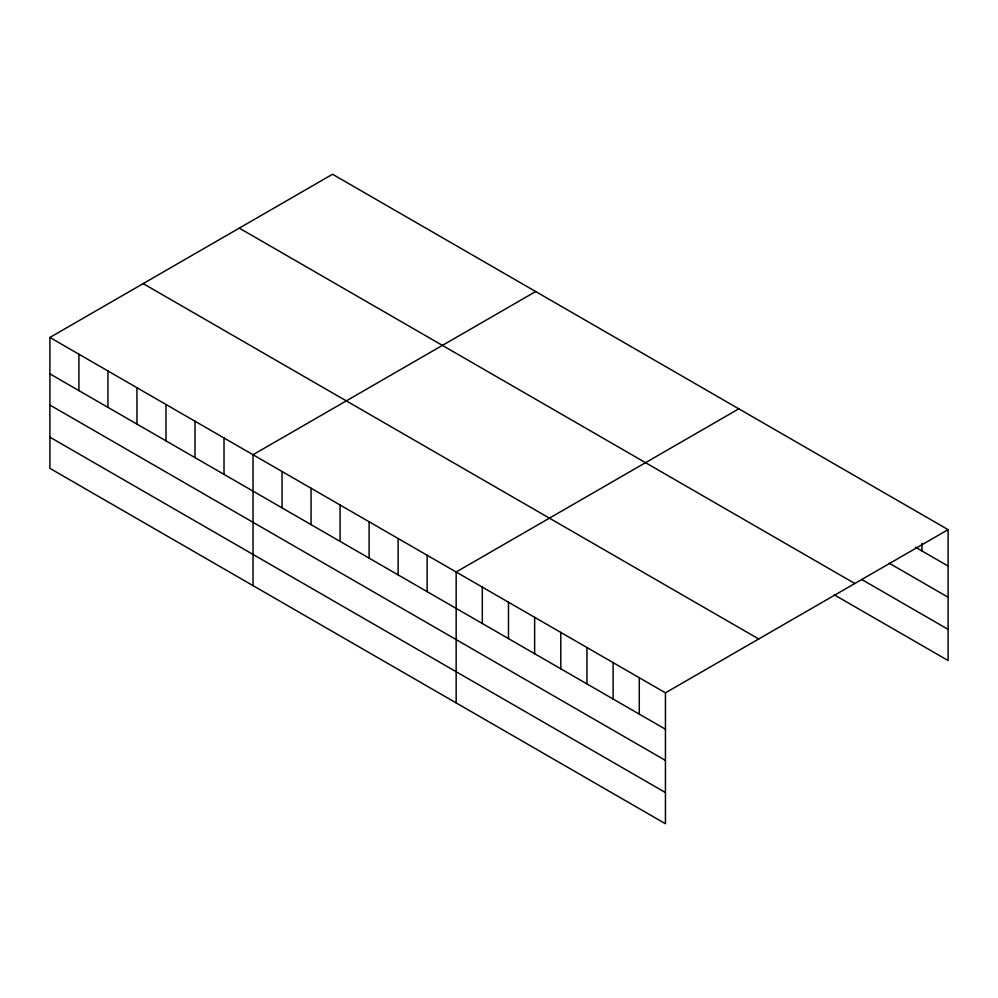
<?xml version="1.0" encoding="UTF-8"?>
<svg xmlns="http://www.w3.org/2000/svg" width="998" height="998" viewBox="0 0 998 998"><rect width="100%" height="100%" fill="white"/><g stroke="black" fill="none" stroke-linecap="round" stroke-linejoin="round"><path stroke-width="1.5" d="M49.9 337.461L665.441 692.837L665.441 823.737L49.9 468.349L49.9 337.461L332.559 174.263L948.1 529.651L948.1 660.539L834.303 594.845M535.689 291.541L253.03 454.726L253.03 585.626M738.819 408.818L456.161 572.004L456.161 702.904M665.441 692.837L948.1 529.651M915.403 547.154L948.1 566.041M889.243 563.246L948.1 597.228M861.773 579.514L948.1 629.351M239.283 228.118L854.824 583.506M143.176 283.607L758.717 638.982M49.9 373.851L665.441 729.226M49.9 405.038L665.441 760.414M49.9 437.161L665.441 792.549M921.94 543.349L921.94 550.933M639.281 677.729L639.281 714.119M613.121 662.635L613.121 699.024M586.961 647.527L586.961 683.917M560.801 632.42L560.801 668.81M534.641 617.313L534.641 653.715M508.481 602.218L508.481 638.608M482.321 587.111L482.321 623.5M427.144 555.25L427.144 591.639M398.127 538.496L398.127 574.885M369.098 521.742L369.098 558.131M340.081 504.988L340.081 541.378M311.064 488.234L311.064 524.624M282.047 471.48L282.047 507.882M224.014 437.972L224.014 474.374M194.997 421.231L194.997 457.62M165.98 404.477L165.98 440.866M136.951 387.723L136.951 424.113M107.934 370.969L107.934 407.359M78.917 354.215L78.917 390.605"/></g></svg>
